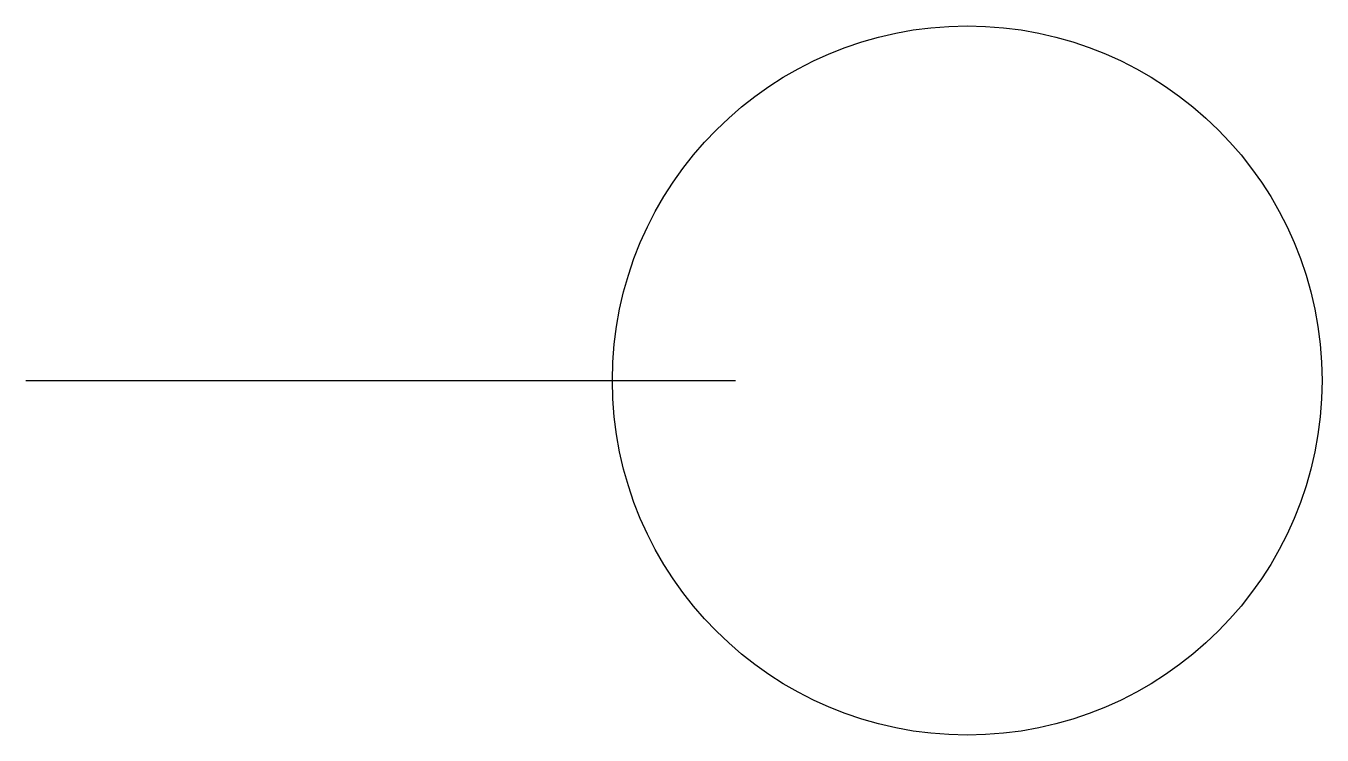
# Model space of a CAD drawing. Header units: millimetres. Extents: x 0 to 256, y 1 to 141.
import ezdxf

# ---------------------------------------------------------------- set-up
doc = ezdxf.new("R2010")
doc.units = ezdxf.units.MM
doc.layers.add('KwikScaf Matrix', color=7, linetype='Continuous')

# ---------------------------------------------------------------- blocks, each defined once
blk = doc.blocks.new('Endon 2D Tie Clamp 90 Degree')
at = {"color": 0}
blk.add_line((0, 70.71), (140, 70.71), dxfattribs=at)
blk.add_circle((185.71, 70.71), 70)

msp = doc.modelspace()

# ---------------------------------------------------------------- block references
at = {"layer": 'KwikScaf Matrix'}
msp.add_blockref('Endon 2D Tie Clamp 90 Degree', (0, 0), dxfattribs=at)

doc.saveas('drawing.dxf')
